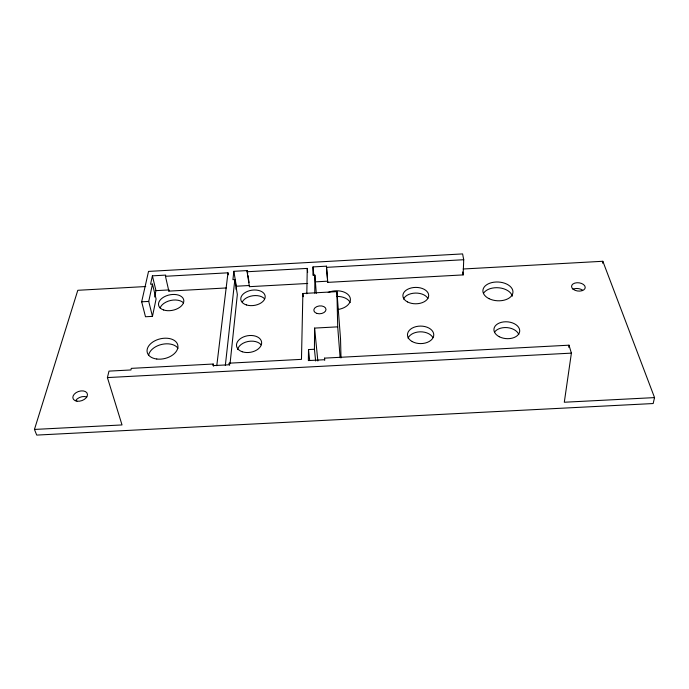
<?xml version="1.0" encoding="UTF-8"?>
<svg xmlns="http://www.w3.org/2000/svg" width="689" height="689" viewBox="0 0 689 689"><rect width="100%" height="100%" fill="white"/><g stroke="black" fill="none" stroke-linecap="round" stroke-linejoin="round"><path stroke-width="1.03" d="M316.294 293.376L314.873 275.126L312.935 275.23L313.013 266.919L326.431 266.169L327.602 280.113M315.64 360.993L314.442 349.254L314.572 328.093L337.705 326.844L336.912 291.628L302.876 293.497L301.472 359.357L229.248 363.172L229.084 364.774L212.987 365.618L213.194 364.025L131.289 368.365L130.936 369.959L108.991 371.121L107.406 377.581L122.022 424.941L34.45 429.436L36.715 435.086L653.163 403.539L654.55 397.605L602.841 261.277L463.129 269.003M314.77 293.169L314.873 275.126M314.442 349.254L308.508 349.573L308.362 360.58L324.545 359.718L324.536 358.134L569.002 345.189L571.388 353.13L564.3 402.238L654.55 397.605M306.829 293.772L307.242 268.409L247.101 271.75L249.418 286.676L307.699 283.472M326.431 266.169L327.706 282.369L463.154 274.902L463.723 259.727L462.603 253.914L148.531 271.406L141.667 301.808L145.491 316.751L152.458 316.372L156.084 298.966L152.484 284.109L150.564 284.212L152.407 275.841L165.696 275.1L165.463 276.28L168.857 291.12L226.293 287.95M249.418 286.676L249.53 285.496L236.344 286.219L236.008 289.363M247.101 271.75L247.213 270.57L233.855 271.311L232.916 279.656L234.846 279.553L237.343 294.504L230.048 363.749M225.329 365.489L234.846 279.553M216.777 365.704L227.981 272.81L165.463 276.28M568.709 347.273L569.002 345.189M602.539 263.181L602.841 261.277M168.857 291.12L169.081 289.923L155.964 290.646L154.629 296.968M152.458 316.372L148.729 301.42L152.484 284.109M34.45 429.436L77.797 290.293L145.749 286.538M326.44 267.349L463.723 259.727M315.467 281.861L327.688 281.181L327.706 282.369M141.667 301.808L148.729 301.42M107.406 377.581L571.388 353.13M152.407 275.841L155.964 290.646M213.194 364.025L213.607 366.109M462.603 271.983L463.154 274.902M229.248 363.172L229.635 365.256M227.981 272.81L228.326 274.799M233.855 271.311L236.344 286.219M247.213 270.57L247.678 273.55M247.988 275.548L249.065 282.507M302.876 293.497L303.22 296.692M308.508 349.573L309.662 360.235M307.242 268.409L307.647 272.413M314.572 328.093L317.862 361.01M313.013 266.919L313.831 275.488M324.536 358.134L324.734 360.269M337.705 326.844L340.116 357.694M336.912 291.628L340.538 339.031L341.012 357.918M75.566 400.697A7.51 4.883 -18.7 0 1 86.848 397.01M160.115 308.026A12.79 7.88 -12.1 0 1 170.657 300.464A12.79 7.88 -12.1 0 1 183.507 302.859M328.197 292.455A14.779 9.431 -4.5 0 1 349.581 296.477A14.779 9.431 -4.5 0 1 337.799 309.507M403.478 299.06A12.841 8.208 -0.4 0 1 415.372 293.075A12.841 8.208 -0.4 0 1 427.878 298.415M148.652 354.999A15.632 10.12 -13.7 0 1 161.82 344.397A15.632 10.12 -13.7 0 1 177.995 348.272M494.461 332.313A12.858 8.432 4.7 0 1 507.225 327.628A12.858 8.432 4.7 0 1 518.8 334.527M336.843 296.416A14.702 9.448 -4.5 0 1 350.184 302.574M408.052 338.17A13.074 8.776 0.2 0 1 420.118 331.822A13.074 8.776 0.2 0 1 432.89 337.576M242.313 301.954A12.247 7.725 -8.5 0 1 252.906 295.745A12.247 7.725 -8.5 0 1 264.636 298.871M237.61 349.521A12.617 8.406 -9.5 0 1 247.98 341.503A12.617 8.406 -9.5 0 1 261.122 344.776M483.678 293.032A14.977 9.405 3.4 0 1 499.275 287.838A14.977 9.405 3.4 0 1 512.306 296.201M573.059 289.216A6.83 4.16 6.7 0 1 582.618 290.25M76.97 401.187A7.553 4.875 -18.6 0 0 87.46 394.323A7.553 4.875 -18.6 0 0 76.04 392.678A7.553 4.875 -18.6 0 0 76.97 401.187M163.655 309.981A12.85 7.863 -12 0 0 183.756 301.808A12.85 7.863 -12 0 0 166.075 295.943A12.85 7.863 -12 0 0 163.655 309.981M412.22 341.572A13.151 8.759 0.1 0 0 433.579 336.335A13.151 8.759 0.1 0 0 416.07 326.62A13.151 8.759 0.1 0 0 412.22 341.572M499.284 336.732A12.927 8.423 4.6 0 0 519.661 331.667A12.927 8.423 4.6 0 0 501.54 322.288A12.927 8.423 4.6 0 0 499.284 336.732M407.5 301.92A12.902 8.19 -0.5 0 0 428.498 296.95A12.902 8.19 -0.5 0 0 411.367 287.924A12.902 8.19 -0.5 0 0 407.5 301.92M489.052 298.673A15.055 9.388 3.3 0 0 512.874 292.937A15.055 9.388 3.3 0 0 491.825 282.593A15.055 9.388 3.3 0 0 489.052 298.673M573.317 289.346A6.864 4.151 6.6 0 0 584.892 288.674A6.864 4.151 6.6 0 0 576.96 282.74A6.864 4.151 6.6 0 0 573.317 289.346M156.791 359.021A15.718 10.111 -13.6 0 0 177.779 345.06A15.718 10.111 -13.6 0 0 152.889 341.959A15.718 10.111 -13.6 0 0 156.791 359.021M242.252 351.752A12.686 8.397 -9.4 0 0 261.639 343.251A12.686 8.397 -9.4 0 0 243.286 337.024A12.686 8.397 -9.4 0 0 242.252 351.752M246.412 304.943A12.307 7.708 -8.4 0 0 265.196 297.071A12.307 7.708 -8.4 0 0 247.342 291.438A12.307 7.708 -8.4 0 0 246.412 304.943M316.897 313.417A6.106 3.936 -5.3 0 0 326.009 309.482A6.106 3.936 -5.3 0 0 316.845 306.588A6.106 3.936 -5.3 0 0 316.897 313.417"/></g></svg>
